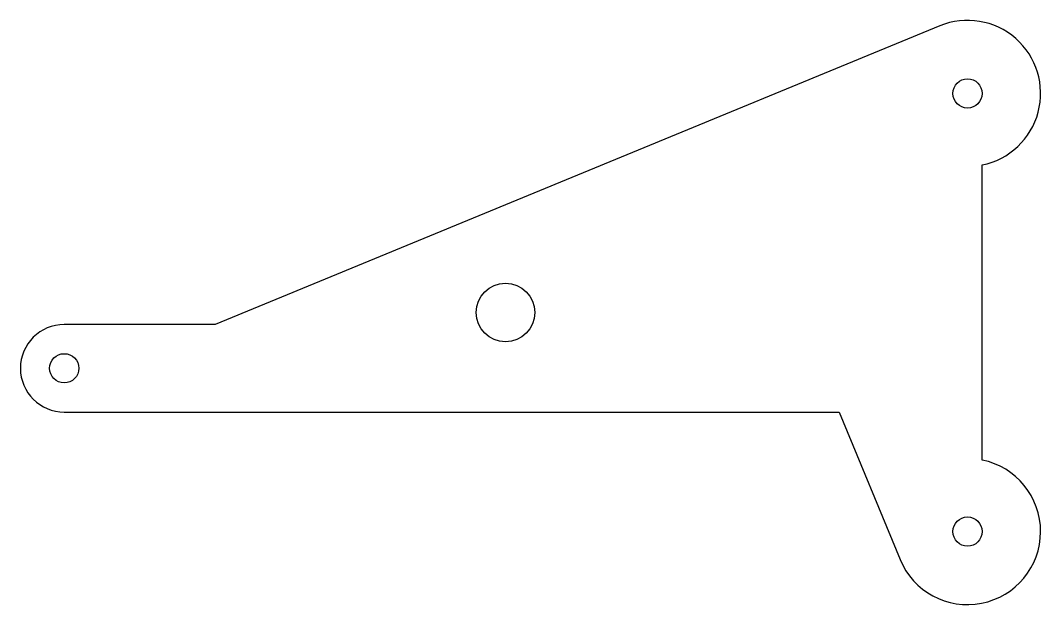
# Model space of a CAD drawing. Header units: millimetres. Extents: x -3 to 136, y -64 to 16.
import ezdxf

# ---------------------------------------------------------------- set-up
doc = ezdxf.new("R2010")
doc.units = ezdxf.units.MM

msp = doc.modelspace()

# ---------------------------------------------------------------- linework, layer by layer
msp.add_lwpolyline([(23.37, -25.57), (2.73, -25.57, 1), (2.73, -37.56), (108.8, -37.56), (117.12, -57.74, 1.665312), (128.36, -44.13), (128.36, -3.73, 1.099596), (122.55, 15.32)], format="xyb", close=True)
for centre, radius in [((126.36, 6.07), 2), ((63.12, -23.93), 4), ((2.73, -31.57), 2), ((126.36, -53.93), 2)]:
    msp.add_circle(centre, radius)

doc.saveas('drawing.dxf')
